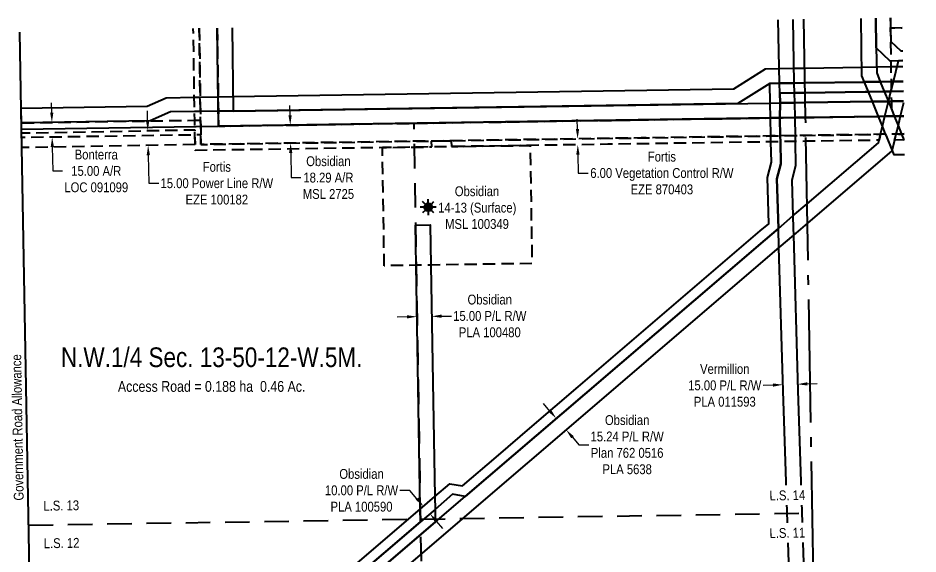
# Model space of a CAD drawing. Extents: x 588155 to 592103, y 5908046 to 5911035.
# Drawn here: x 590934 to 591850, y 5908686 to 5909231 of the extents above; entities that cross this region are included whole.
import ezdxf
from ezdxf.enums import TextEntityAlignment as Align

# ---------------------------------------------------------------- set-up
doc = ezdxf.new("R2010")
doc.units = 0
doc.header["$LTSCALE"] = 5
doc.header["$PDSIZE"] = 0.5
for name, pattern in [('foc-ACCESSROAD', [3.75, 2.5, -1.25]), ('foc-FLOWLINE', [3.75, 2.5, -1.25]), ('foc-LSD', [8, 5, -3]), ('foc-QUARTERLINE', [33, 25, -3, 2, -3])]:
    doc.linetypes.add(name, pattern=pattern)
doc.layers.get('Defpoints').update_dxf_attribs({"color": 9})
for name, color, linetype, lineweight in [('C-AR-T', 13, 'Continuous', 9), ('C-RW-T', 13, 'Continuous', 9), ('C-WS-T', 13, 'Continuous', 9), ('F-AR-T', 190, 'Continuous', 9), ('F-EZE-T', 190, 'Continuous', 9), ('F-RW-T', 190, 'Continuous', 9)]:
    doc.layers.add(name, color=color, linetype=linetype, lineweight=lineweight)
for name, color, linetype in [('C-RW', 13, 'Continuous'), ('C-SYMBOL', 7, 'Continuous'), ('C-WS', 13, 'foc-ACCESSROAD'), ('C-WS-S', 8, 'Continuous'), ('F-AR', 190, 'foc-ACCESSROAD'), ('F-EZE', 190, 'foc-FLOWLINE'), ('F-RW', 190, 'Continuous'), ('L-AREAREQUIRED', 7, 'Continuous'), ('L-QSEC', 8, 'foc-QUARTERLINE'), ('L-ROAD-T', 7, 'Continuous'), ('L-SEC', 7, 'Continuous'), ('L-SECTION-LSD', 7, 'foc-LSD')]:
    doc.layers.add(name, color=color, linetype=linetype)
doc.styles.add('100L', font='ARIALN.TTF', dxfattribs={"height": 11})
doc.styles.add('175L', font='ARIALN.TTF', dxfattribs={"height": 20})
doc.styles.add('80CG', font='ARIALN.TTF', dxfattribs={"height": 10})
doc.styles.add('80L', font='ARIALN.TTF', dxfattribs={"height": 10})
doc.dimstyles.new('Compass 5 000', dxfattribs={"dimscale": 5, "dimtxt": 9, "dimasz": 2, "dimexe": 0.2, "dimexo": 0.0625, "dimgap": 0.5, "dimtad": 0, "dimtih": 1, "dimtoh": 1, "dimzin": 0, "dimdsep": 46, "dimtxsty": '80CG', "dimcen": 0.1, "dimse1": 1, "dimse2": 1, "dimclrd": 256, "dimclrt": 256, "dimaunit": 1, "dimadec": 4, "dimazin": 0, "dimtfac": 0.06, "dimtofl": 0, "dimtmove": 0, "dimatfit": 1, "dimfxl": 0.2, "dimtolj": 1, "dimtzin": 0, "dimlwd": -1, "dimarcsym": 0})

# ---------------------------------------------------------------- blocks, each defined once
blk = doc.blocks.new('*D39')
at = {"layer": 'C-AR-T', "transparency": 16777216}
for p, q in [((591211.01, 5909132.31), (591210.84, 5909142.3)), ((591211.64, 5909094.01), (591212.06, 5909068.85)), ((591212.06, 5909068.85), (591222.06, 5909068.85))]:
    blk.add_line(p, q, dxfattribs=at)
for points in [[(591212.67, 5909132.33), (591209.34, 5909132.28), (591211.17, 5909122.31)], [(591213.31, 5909094.04), (591209.98, 5909093.98), (591211.48, 5909104.01)]]:
    blk.add_solid(points, dxfattribs=at)
at = {"layer": 'Defpoints', "color": 0, "transparency": 16777216}
for p in [(591213.4, 5909122.34), (591211.48, 5909104.01), (591213.7, 5909104.05)]:
    blk.add_point(p, dxfattribs=at)
at = {"layer": 'C-AR-T', "transparency": 16777216, "insert": (591250.01, 5909068.85), "char_height": 10, "attachment_point": 5, "style": '80CG'}
blk.add_mtext('\\A1;Obsidian\\P18.29 A/R\\PMSL 2725', dxfattribs=at)
blk = doc.blocks.new('*D44')
at = {"layer": 'C-RW-T', "transparency": 16777216}
for p, q in [((591475.49, 5908831.28), (591468.97, 5908838.86)), ((591498.46, 5908804.56), (591504.97, 5908796.97)), ((591504.97, 5908796.97), (591514.97, 5908796.97))]:
    blk.add_line(p, q, dxfattribs=at)
for points in [[(591476.75, 5908832.36), (591474.22, 5908830.19), (591482.01, 5908823.69)], [(591499.72, 5908805.64), (591497.19, 5908803.47), (591491.94, 5908812.14)]]:
    blk.add_solid(points, dxfattribs=at)
at = {"layer": 'Defpoints', "color": 0, "transparency": 16777216}
for p in [(591491.94, 5908812.14), (591306.35, 5908672.7), (591316.28, 5908661.15)]:
    blk.add_point(p, dxfattribs=at)
at = {"layer": 'C-RW-T', "transparency": 16777216, "insert": (591554.06, 5908796.97), "char_height": 10, "attachment_point": 5, "style": '80CG'}
blk.add_mtext('\\A1;Obsidian\\P15.24 P/L R/W\\PPlan 762 0516\\PPLA 5638', dxfattribs=at)
blk = doc.blocks.new('*D45')
at = {"layer": 'C-RW-T', "transparency": 16777216}
for p, q in [((591330.1, 5908927.15), (591320.1, 5908926.96)), ((591365.13, 5908927.82), (591375.13, 5908928.01))]:
    blk.add_line(p, q, dxfattribs=at)
for points in [[(591365.1, 5908929.48), (591365.16, 5908926.15), (591355.13, 5908927.63)], [(591330.07, 5908928.82), (591330.13, 5908925.49), (591340.1, 5908927.34)]]:
    blk.add_solid(points, dxfattribs=at)
at = {"layer": 'Defpoints', "color": 0, "transparency": 16777216}
for p in [(591355.1, 5908929.13), (591340.07, 5908928.84), (591355.13, 5908927.63)]:
    blk.add_point(p, dxfattribs=at)
at = {"layer": 'C-RW-T', "transparency": 16777216, "insert": (591414.22, 5908928.01), "char_height": 10, "attachment_point": 5, "style": '80CG'}
blk.add_mtext('\\A1;Obsidian\\P15.00 P/L R/W\\PPLA 100480', dxfattribs=at)
blk = doc.blocks.new('*D47')
at = {"layer": 'C-RW-T', "transparency": 16777216}
for p, q in [((591332.8, 5908750.53), (591322.8, 5908750.53)), ((591340.12, 5908742.02), (591332.8, 5908750.53)), ((591359.7, 5908719.24), (591366.22, 5908711.66))]:
    blk.add_line(p, q, dxfattribs=at)
for points in [[(591341.39, 5908743.1), (591338.86, 5908740.93), (591346.64, 5908734.43)], [(591360.96, 5908720.33), (591358.44, 5908718.16), (591353.18, 5908726.83)]]:
    blk.add_solid(points, dxfattribs=at)
at = {"layer": 'Defpoints', "color": 0, "transparency": 16777216}
for p in [(591346.64, 5908734.43), (591242.37, 5908644.79), (591248.91, 5908637.18)]:
    blk.add_point(p, dxfattribs=at)
at = {"layer": 'C-RW-T', "transparency": 16777216, "insert": (591283.71, 5908750.53), "char_height": 10, "attachment_point": 5, "style": '80CG'}
blk.add_mtext('\\A1;Obsidian\\P10.00 P/L R/W\\PPLA 100590', dxfattribs=at)
blk = doc.blocks.new('*D53')
at = {"layer": 'Defpoints', "color": 0, "transparency": 16777216}
for p in [(591019.21, 5909125.88), (590968.83, 5909110.06), (591019.46, 5909110.92)]:
    blk.add_point(p, dxfattribs=at)
at = {"layer": 'F-AR-T', "transparency": 16777216}
for p, q in [((590968.41, 5909135.02), (590968.24, 5909145.02)), ((590969, 5909100.06), (590969.42, 5909075.63)), ((590969.42, 5909075.63), (590979.42, 5909075.63))]:
    blk.add_line(p, q, dxfattribs=at)
for points in [[(590970.08, 5909135.05), (590966.75, 5909134.99), (590968.58, 5909125.02)], [(590970.67, 5909100.09), (590967.34, 5909100.04), (590968.83, 5909110.06)]]:
    blk.add_solid(points, dxfattribs=at)
at = {"layer": 'F-AR-T', "transparency": 16777216, "insert": (591013.73, 5909075.63), "char_height": 10, "attachment_point": 5, "style": '80CG'}
blk.add_mtext('\\A1;Bonterra\\P15.00 A/R\\PLOC 091099', dxfattribs=at)
blk = doc.blocks.new('*D54')
at = {"layer": 'Defpoints', "color": 0, "transparency": 16777216}
for p in [(590999.55, 5909115.34), (590999.85, 5909100.35), (591066.5, 5909101.71)]:
    blk.add_point(p, dxfattribs=at)
at = {"layer": 'F-EZE-T', "transparency": 16777216}
for p, q in [((591065.99, 5909126.7), (591065.79, 5909136.7)), ((591066.71, 5909091.71), (591067.29, 5909063.14)), ((591067.29, 5909063.14), (591077.29, 5909063.14))]:
    blk.add_line(p, q, dxfattribs=at)
for points in [[(591067.66, 5909126.73), (591064.32, 5909126.66), (591066.19, 5909116.7)], [(591068.37, 5909091.75), (591065.04, 5909091.68), (591066.5, 5909101.71)]]:
    blk.add_solid(points, dxfattribs=at)
at = {"layer": 'F-EZE-T', "transparency": 16777216, "insert": (591136.43, 5909063.14), "char_height": 10, "attachment_point": 5, "style": '80CG'}
blk.add_mtext('\\A1;Fortis\\P15.00 Power Line R/W\\PEZE 100182', dxfattribs=at)
blk = doc.blocks.new('*D56')
at = {"layer": 'Defpoints', "color": 0, "transparency": 16777216}
for p in [(591503.37, 5909108.35), (591503.47, 5909102.35), (591503.78, 5909102.35)]:
    blk.add_point(p, dxfattribs=at)
at = {"layer": 'F-EZE-T', "transparency": 16777216}
for p, q in [((591503.52, 5909118.35), (591503.35, 5909128.35)), ((591503.95, 5909092.36), (591504.27, 5909073.5)), ((591504.27, 5909073.5), (591514.27, 5909073.5))]:
    blk.add_line(p, q, dxfattribs=at)
for points in [[(591505.18, 5909118.38), (591501.85, 5909118.33), (591503.68, 5909108.36)], [(591505.62, 5909092.38), (591502.28, 5909092.33), (591503.78, 5909102.35)]]:
    blk.add_solid(points, dxfattribs=at)
at = {"layer": 'F-EZE-T', "transparency": 16777216, "insert": (591589.42, 5909073.5), "char_height": 10, "attachment_point": 5, "style": '80CG'}
blk.add_mtext('\\A1;Fortis\\P6.00 Vegetation Control R/W\\PEZE 870403', dxfattribs=at)
blk = doc.blocks.new('*D57')
at = {"layer": 'Defpoints', "color": 0, "transparency": 16777216}
for p in [(591712.48, 5908858.04), (591715.85, 5908760.08), (591730.83, 5908760.6)]:
    blk.add_point(p, dxfattribs=at)
at = {"layer": 'F-RW-T', "transparency": 16777216}
for p, q in [((591702.49, 5908857.7), (591692.49, 5908857.35)), ((591737.44, 5908858.9), (591747.44, 5908859.24))]:
    blk.add_line(p, q, dxfattribs=at)
for points in [[(591702.43, 5908859.36), (591702.54, 5908856.03), (591712.48, 5908858.04)], [(591737.39, 5908860.57), (591737.5, 5908857.23), (591727.45, 5908858.56)]]:
    blk.add_solid(points, dxfattribs=at)
at = {"layer": 'F-RW-T', "transparency": 16777216, "insert": (591653.41, 5908857.35), "char_height": 10, "attachment_point": 5, "style": '80CG'}
blk.add_mtext('\\A1;Vermillion\\P15.00 P/L R/W\\PPLA 011593', dxfattribs=at)
blk = doc.blocks.new('GAS')
h = blk.add_hatch(color=255)
h.dxf.hatch_style = 1
edge = h.paths.add_edge_path()
edge.add_arc((0, 0), 0.9, 0, 360)
for p, q in [((-0.81, 0), (-1.62, 0)), ((-0.57, 0.57), (-1.14, 1.14)), ((0, 0.81), (0, 1.62)), ((0.57, 0.57), (1.14, 1.14)), ((1.62, 0), (0.81, 0)), ((-0.57, -0.57), (-1.14, -1.14)), ((0, -0.81), (0, -1.62)), ((1.14, -1.14), (0.57, -0.57))]:
    blk.add_line(p, q)
blk.add_circle((0, 0), 0.8)

msp = doc.modelspace()

# ---------------------------------------------------------------- linework, layer by layer
at = {"layer": 'C-RW'}
for points in [[(591836.303, 5909092.183), (591825.719, 5909092.007), (591823.678, 5909097.024), (591817.888, 5909111.257), (591817.166, 5909113.026), (591813.864, 5909121.109), (591809.744, 5909131.21), (591803.726, 5909146.307), (591799.718, 5909156.243), (591795.626, 5909166.212), (591793.076, 5909172.429), (591792.198, 5909230.924)], [(591807.094, 5909231.146), (591807.525, 5909200.886), (591808.012, 5909175.442), (591811.697, 5909166.46), (591815.793, 5909156.481), (591819.983, 5909146.526), (591823.419, 5909137.766), (591825.898, 5909131.448), (591829.751, 5909121.956), (591833.284, 5909113.265), (591835.75, 5909107.207), (591836.044, 5909107.212)], [(591835.625, 5909131.591), (591832.081, 5909131.539), (591825.898, 5909131.448), (591823.509, 5909131.413), (591816.345, 5909131.307), (591809.744, 5909131.21), (591735.681, 5909130.117), (591724.58, 5909129.951), (591709.595, 5909129.727), (591699.958, 5909129.583), (591138.292, 5909121.209), (591136.807, 5909221.166)], [(591151.963, 5909221.391), (591153.072, 5909136.691), (591699.66, 5909144.717), (591709.676, 5909144.861), (591724.275, 5909145.083), (591735.411, 5909145.362), (591803.726, 5909146.307), (591819.983, 5909146.526), (591823.293, 5909146.591), (591835.364, 5909146.788)], [(591198.014, 5908580.466), (591358.74, 5908718.117), (591389.347, 5908744.331), (591510.838, 5908848.382), (591694.585, 5909005.688), (591708.036, 5909017.176), (591722.681, 5909029.813), (591737.192, 5909042.241), (591809.784, 5909104.353), (591810.408, 5909106.922), (591811.876, 5909112.948), (591813.864, 5909121.109), (591816.345, 5909131.307), (591819.983, 5909146.526), (591822.569, 5909156.587), (591823.119, 5909158.858), (591825.004, 5909166.665), (591830.102, 5909187.775), (591834.656, 5909187.981)], [(591835.02, 5909166.816), (591825.004, 5909166.664), (591823.008, 5909166.633), (591811.697, 5909166.459), (591795.989, 5909166.217), (591795.627, 5909166.211), (591735.059, 5909165.278), (591723.871, 5909165.106), (591709.265, 5909164.881), (591699.268, 5909164.727), (591666.862, 5909144.236), (591153.072, 5909136.687), (591138.066, 5909136.467), (591119.771, 5909136.199), (591113.768, 5909136.111), (591089.248, 5909135.753), (591068.712, 5909126.576), (590937.5, 5909124.53), (590937.231, 5909139.526), (591065.405, 5909141.525), (591084.982, 5909150.268), (591113.552, 5909150.713), (591119.554, 5909150.806), (591137.848, 5909151.09), (591152.88, 5909151.324), (591662.601, 5909159.286), (591694.809, 5909179.647), (591708.923, 5909179.887), (591723.568, 5909180.136), (591734.792, 5909180.327), (591792.942, 5909181.318), (591807.895, 5909181.573), (591822.792, 5909181.827), (591828.69, 5909181.927), (591834.758, 5909182.031)], [(591194.296, 5908603.682), (591343.471, 5908731.459), (591358.292, 5908744.154), (591373.514, 5908757.193), (591386.364, 5908755), (591420.771, 5908784.472), (591457.377, 5908815.828), (591504.32, 5908856.009), (591689.596, 5909014.606), (591698.212, 5909021.958), (591696.859, 5909069.09), (591700.841, 5909084.51), (591700.434, 5909105.29), (591700.316, 5909111.289), (591699.958, 5909129.583), (591699.66, 5909144.717), (591699.268, 5909164.727), (591709.265, 5909164.881), (591723.871, 5909165.106), (591735.058, 5909165.279), (591795.626, 5909166.212), (591795.989, 5909166.218), (591811.697, 5909166.46), (591823.008, 5909166.634), (591825.004, 5909166.665), (591835.02, 5909166.815)], [(591835.192, 5909156.793), (591823.151, 5909156.596), (591822.569, 5909156.587), (591815.793, 5909156.481), (591799.718, 5909156.243), (591796.143, 5909156.187), (591735.236, 5909155.253), (591724.073, 5909155.083), (591709.487, 5909154.859), (591709.676, 5909144.861), (591709.595, 5909129.727), (591709.59, 5909128.922), (591709.943, 5909111.434), (591710.064, 5909105.434), (591710.52, 5909082.816), (591706.569, 5909067.485), (591708.036, 5909017.176), (591694.585, 5909005.688), (591510.838, 5908848.382), (591389.347, 5908744.331), (591376.464, 5908746.52), (591358.516, 5908731.135), (591343.696, 5908718.432), (591197.783, 5908593.467)], [(591835.364, 5909146.788), (591823.293, 5909146.591), (591819.983, 5909146.526), (591803.726, 5909146.307), (591735.411, 5909145.362), (591724.275, 5909145.083), (591709.676, 5909144.861), (591709.487, 5909154.859), (591724.073, 5909155.083), (591735.236, 5909155.253), (591796.143, 5909156.187), (591799.718, 5909156.243), (591815.793, 5909156.481), (591822.569, 5909156.587), (591823.151, 5909156.596), (591835.192, 5909156.793)], [(591835.394, 5909145.049), (591832.081, 5909131.539), (591829.751, 5909121.956), (591827.614, 5909113.181), (591826.146, 5909107.155), (591823.678, 5909097.024), (591823.424, 5909095.979), (591737.532, 5909022.485), (591723.252, 5909010.254), (591708.604, 5908997.709), (591198.364, 5908560.708)]]:
    msp.add_lwpolyline(points, dxfattribs=at)
msp.add_lwpolyline([(591198.014, 5908580.466), (591182.858, 5908567.487), (591177.107, 5908575.76), (591197.783, 5908593.467), (591343.696, 5908718.432), (591343.471, 5908731.459), (591339.199, 5908979.658), (591338.497, 5909020.413), (591353.531, 5909020.673), (591354.233, 5908979.886), (591356.284, 5908860.767), (591358.292, 5908744.154), (591358.516, 5908731.135), (591358.74, 5908718.117), (591198.014, 5908580.466)], close=True, dxfattribs=at)
at = {"layer": 'C-WS', "flags": 128}
for points in [[(591834.082, 5909221.348), (591822.232, 5909221.172), (591822.087, 5909231.37)], [(591835.94, 5909113.304), (591833.284, 5909113.265), (591827.614, 5909113.181), (591817.166, 5909113.026), (591811.876, 5909112.948), (591735.995, 5909111.822), (591724.949, 5909111.657), (591709.943, 5909111.434), (591700.316, 5909111.289), (591568.198, 5909109.317), (591375.074, 5909106.441), (591355.027, 5909106.141), (591120.269, 5909102.655), (591120.125, 5909112.37), (591119.998, 5909120.937), (591119.902, 5909127.367), (591118.512, 5909220.893)], [(591136.807, 5909221.166), (591138.292, 5909121.209), (591699.958, 5909129.583), (591709.595, 5909129.727), (591724.58, 5909129.951), (591735.681, 5909130.117), (591809.744, 5909131.21), (591816.345, 5909131.307), (591823.509, 5909131.413), (591825.898, 5909131.448), (591832.081, 5909131.539), (591835.625, 5909131.591)], [(591835.625, 5909131.591), (591832.081, 5909131.539), (591825.898, 5909131.448), (591823.509, 5909131.413), (591823.419, 5909137.766), (591823.293, 5909146.591), (591823.151, 5909156.596), (591823.119, 5909158.858), (591823.008, 5909166.634), (591822.712, 5909187.44), (591822.428, 5909207.436), (591822.232, 5909221.172), (591834.082, 5909221.348)]]:
    msp.add_lwpolyline(points, dxfattribs=at)
msp.add_lwpolyline([(591375.074, 5909106.441), (591375.165, 5909100.438), (591455.357, 5909101.632), (591457.175, 5908981.444), (591354.233, 5908979.886), (591339.199, 5908979.658), (591306.816, 5908979.169), (591304.997, 5909099.394), (591355.118, 5909100.14), (591355.027, 5909106.141), (591375.074, 5909106.441)], close=True, dxfattribs=at)
at = {"layer": 'F-AR', "flags": 128}
msp.add_lwpolyline([(591119.998, 5909120.937), (591120.125, 5909112.37), (591114.122, 5909112.28), (590937.767, 5909109.606), (590937.683, 5909114.301), (590937.613, 5909118.23), (590937.5, 5909124.53), (591113.9, 5909127.278), (591119.902, 5909127.367), (591119.998, 5909120.937)], close=True, dxfattribs=at)
at = {"layer": 'F-EZE', "flags": 128}
for points in [[(591118.512, 5909220.893), (591119.902, 5909127.367), (591119.998, 5909120.937), (591120.125, 5909112.37), (591120.269, 5909102.655), (591355.027, 5909106.141), (591375.074, 5909106.441), (591568.198, 5909109.317), (591700.316, 5909111.289), (591709.943, 5909111.434), (591724.949, 5909111.657), (591735.995, 5909111.822), (591811.876, 5909112.948), (591810.408, 5909106.922), (591736.099, 5909105.821), (591725.07, 5909105.657), (591710.064, 5909105.434), (591700.434, 5909105.29), (591559.402, 5909103.183), (591534.375, 5909102.81), (591455.357, 5909101.632), (591375.165, 5909100.438), (591355.118, 5909100.14), (591304.997, 5909099.394), (591114.356, 5909096.563), (591114.266, 5909102.601), (591114.122, 5909112.28), (591114.043, 5909117.593), (591113.995, 5909120.848), (591113.9, 5909127.278), (591112.51, 5909220.804)], [(591836.044, 5909107.212), (591835.75, 5909107.207), (591826.146, 5909107.155), (591827.614, 5909113.181), (591833.284, 5909113.265), (591835.94, 5909113.304)]]:
    msp.add_lwpolyline(points, dxfattribs=at)
msp.add_lwpolyline([(591114.266, 5909102.601), (590937.95, 5909099.441), (590937.767, 5909109.606), (590937.683, 5909114.301), (591114.043, 5909117.593), (591114.122, 5909112.28), (591114.266, 5909102.601)], close=True, dxfattribs=at)
at = {"layer": 'F-RW'}
for points in [[(591822.087, 5909231.37), (591822.232, 5909221.172), (591822.428, 5909207.436), (591832.554, 5909197.889), (591834.484, 5909197.976)], [(591850.077, 5908291.13), (591764.332, 5908289.413), (591749.911, 5908302.574), (591730.011, 5908320.735), (591729.91, 5908324.52), (591729.584, 5908336.74), (591728.97, 5908358.39), (591724.751, 5908487.631), (591724.259, 5908502.694), (591712.857, 5908851.899), (591708.604, 5908997.709), (591708.036, 5909017.176), (591706.569, 5909067.485), (591710.52, 5909082.816), (591710.064, 5909105.434), (591709.943, 5909111.434), (591709.59, 5909128.922), (591709.595, 5909129.727), (591709.676, 5909144.861), (591709.487, 5909154.859), (591709.265, 5909164.881), (591707.79, 5909229.668)], [(591722.564, 5909229.888), (591723.871, 5909165.106), (591724.073, 5909155.083), (591724.275, 5909145.083), (591724.58, 5909129.951), (591724.595, 5909129.225), (591724.949, 5909111.657), (591725.07, 5909105.657), (591725.567, 5909081.061), (591721.632, 5909065.798), (591722.681, 5909029.813), (591723.039, 5909017.56), (591723.252, 5909010.254), (591727.858, 5908852.337), (591739.203, 5908501.418), (591739.69, 5908486.356), (591744.831, 5908327.335), (591747.645, 5908324.808), (591749.558, 5908323.09), (591770.219, 5908304.541), (591849.819, 5908306.133)], [(591834.656, 5909187.981), (591830.102, 5909187.775), (591822.712, 5909187.44), (591821.828, 5909187.401), (591807.525, 5909200.886), (591807.094, 5909231.146)]]:
    msp.add_lwpolyline(points, dxfattribs=at)
at = {"layer": 'L-QSEC'}
for p, q in [((591735.681, 5909130.117), (591733.911, 5909230.057)), ((591749.528, 5908324.838), (591735.681, 5909130.117))]:
    msp.add_line(p, q, dxfattribs=at)
at = {"layer": 'L-SEC'}
for p, q in [((590937.613, 5909118.23), (590935.845, 5909216.836)), ((591735.681, 5909130.117), (591835.625, 5909131.599)), ((590937.613, 5909118.23), (591337.272, 5909124.185)), ((591337.272, 5909124.185), (591735.681, 5909130.117))]:
    msp.add_line(p, q, dxfattribs=at)
msp.add_lwpolyline([(590952.064, 5908311.976), (590937.613, 5909118.23)], dxfattribs=at)
at = {"layer": 'L-SECTION-LSD', "flags": 128}
for points in [[(591350.55, 5908318.403), (591337.272, 5909124.185)], [(591343.911, 5908721.294), (591742.604, 5908727.478)], [(590944.838, 5908715.104), (591343.911, 5908721.294)]]:
    msp.add_lwpolyline(points, dxfattribs=at)

# ---------------------------------------------------------------- block references
at = {"layer": 'C-WS-S', "color": 6, "xscale": 4.997749999999974, "yscale": 4.997749999999974, "zscale": 4.997749999999974}
msp.add_blockref('GAS', (591351.613, 5909038.751), dxfattribs=at)

# ---------------------------------------------------------------- texts
at = {"layer": 'C-SYMBOL', "color": 3, "style": '175L'}
msp.add_text('N.W.1/4 Sec. 13-50-12-W.5M.', height=20, dxfattribs=at).set_placement((591131.175, 5908870.028), align=Align.BOTTOM_CENTER)
at = {"layer": 'C-WS-T', "insert": (591361.045, 5909060.002), "char_height": 9.9955, "attachment_point": 1, "style": '175L'}
msp.add_mtext_dynamic_manual_height_columns('\\pi17.591;Obsidian\\P\\pi0.68139;14-13 (Surface)\\P\\pi7.7144;MSL 100349', width=78.99495, gutter_width=100, heights=[0], dxfattribs=at)
at = {"layer": 'L-AREAREQUIRED', "color": 5, "style": '100L'}
msp.add_text('Access Road = 0.188 ha  0.46 Ac.', height=11, dxfattribs=at).set_placement((591131.175, 5908847.528), align=Align.BOTTOM_CENTER)
at = {"layer": 'L-ROAD-T', "style": '80L'}
msp.add_text('Government Road Allowance', height=9.9955, rotation=91.006507, dxfattribs=at).set_placement((590933.583, 5908814.579), align=Align.MIDDLE_CENTER)

# ---------------------------------------------------------------- dimensions: what is measured, and where the dimension line sits
at = {"layer": 'C-AR-T', "color": 6}
dim = msp.add_linear_dim(base=(591211.478, 5909104.009), p1=(591213.395, 5909122.344), p2=(591213.7, 5909104.046), angle=270.95413, text='Obsidian\\P18.29 A/R\\PMSL 2725', dimstyle='Compass 5 000', dxfattribs=at)
dim.commit()
dim.dimension.update_dxf_attribs({"geometry": '*D39', "text_midpoint": (591250.01, 5909068.853), "dimtype": 161})
at = {"layer": 'C-RW-T', "color": 6}
dim = msp.add_aligned_dim(p1=(591340.071, 5908928.844), p2=(591355.105, 5908929.13), distance=-1.502, text='Obsidian\\P15.00 P/L R/W\\PPLA 100480', dimstyle='Compass 5 000', dxfattribs=at)
dim.commit()
dim.dimension.update_dxf_attribs({"geometry": '*D45', "text_midpoint": (591414.215, 5908928.008)})
for base, p1, p2, angle, text, picture, middle in [((591491.936, 5908812.141), (591306.355, 5908672.703), (591316.284, 5908661.152), 310.682014, 'Obsidian\\P15.24 P/L R/W\\PPlan 762 0516\\PPLA 5638', '*D44', (591554.06, 5908796.975)), ((591346.641, 5908734.434), (591248.907, 5908637.185), (591242.368, 5908644.791), 130.685243, 'Obsidian\\P10.00 P/L R/W\\PPLA 100590', '*D47', (591283.714, 5908750.534))]:
    dim = msp.add_linear_dim(base=base, p1=p1, p2=p2, angle=angle, text=text, dimstyle='Compass 5 000', dxfattribs=at)
    dim.commit()
    dim.dimension.update_dxf_attribs({"geometry": picture, "text_midpoint": middle, "dimtype": 161})
at = {"layer": 'F-AR-T', "color": 6}
dim = msp.add_linear_dim(base=(590968.835, 5909110.063), p1=(591019.208, 5909125.881), p2=(591019.462, 5909110.921), angle=270.970699, text='Bonterra\\P15.00 A/R\\PLOC 091099', dimstyle='Compass 5 000', dxfattribs=at)
dim.commit()
dim.dimension.update_dxf_attribs({"geometry": '*D53', "text_midpoint": (591013.733, 5909075.629), "dimtype": 161})
at = {"layer": 'F-EZE-T', "color": 6}
for base, p1, p2, angle, text, picture, middle in [((591066.501, 5909101.71), (590999.547, 5909115.335), (590999.854, 5909100.346), 271.17243, 'Fortis\\P15.00 Power Line R/W\\PEZE 100182', '*D54', (591136.431, 5909063.136)), ((591503.784, 5909102.354), (591503.373, 5909108.351), (591503.473, 5909102.349), 270.957006, 'Fortis\\P6.00 Vegetation Control R/W\\PEZE 870403', '*D56', (591589.423, 5909073.496))]:
    dim = msp.add_linear_dim(base=base, p1=p1, p2=p2, angle=angle, text=text, dimstyle='Compass 5 000', dxfattribs=at)
    dim.commit()
    dim.dimension.update_dxf_attribs({"geometry": picture, "text_midpoint": middle, "dimtype": 161})

# ---------------------------------------------------------------- next in the draw order: texts
at = {"layer": 'L-SECTION-LSD', "attachment_point": 1, "rotation": 0.888592, "style": '100L', "bg_fill": 3, "box_fill_scale": 1.5, "bg_fill_color": 256, "bg_fill_transparency": 0}
for s, width, insert, char_height in [('L.S. 14', 36.9982, (591698.885, 5908750.232), 9.9955), ('\\pi1.9044;L.S. 13', 36.83422, (590957.976, 5908739.794), 9.99552), ('L.S. 11', 36.4495, (591698.885, 5908711.965), 9.9955), ('\\pi2.2433;L.S. 12', 37.11172, (590957.976, 5908701.527), 9.99552)]:
    msp.add_mtext_dynamic_manual_height_columns(s, width=width, gutter_width=55, heights=[0], dxfattribs=dict(at, insert=insert, char_height=char_height))

# ---------------------------------------------------------------- next in the draw order: dimensions: what is measured, and where the dimension line sits
at = {"layer": 'F-RW-T', "color": 6}
dim = msp.add_linear_dim(base=(591712.48, 5908858.04), p1=(591730.825, 5908760.6), p2=(591715.855, 5908760.084), angle=181.973237, text='Vermillion\\P15.00 P/L R/W\\PPLA 011593', dimstyle='Compass 5 000', dxfattribs=at)
dim.commit()
dim.dimension.update_dxf_attribs({"geometry": '*D57', "text_midpoint": (591653.406, 5908857.351), "dimtype": 161})

doc.saveas('drawing.dxf')
